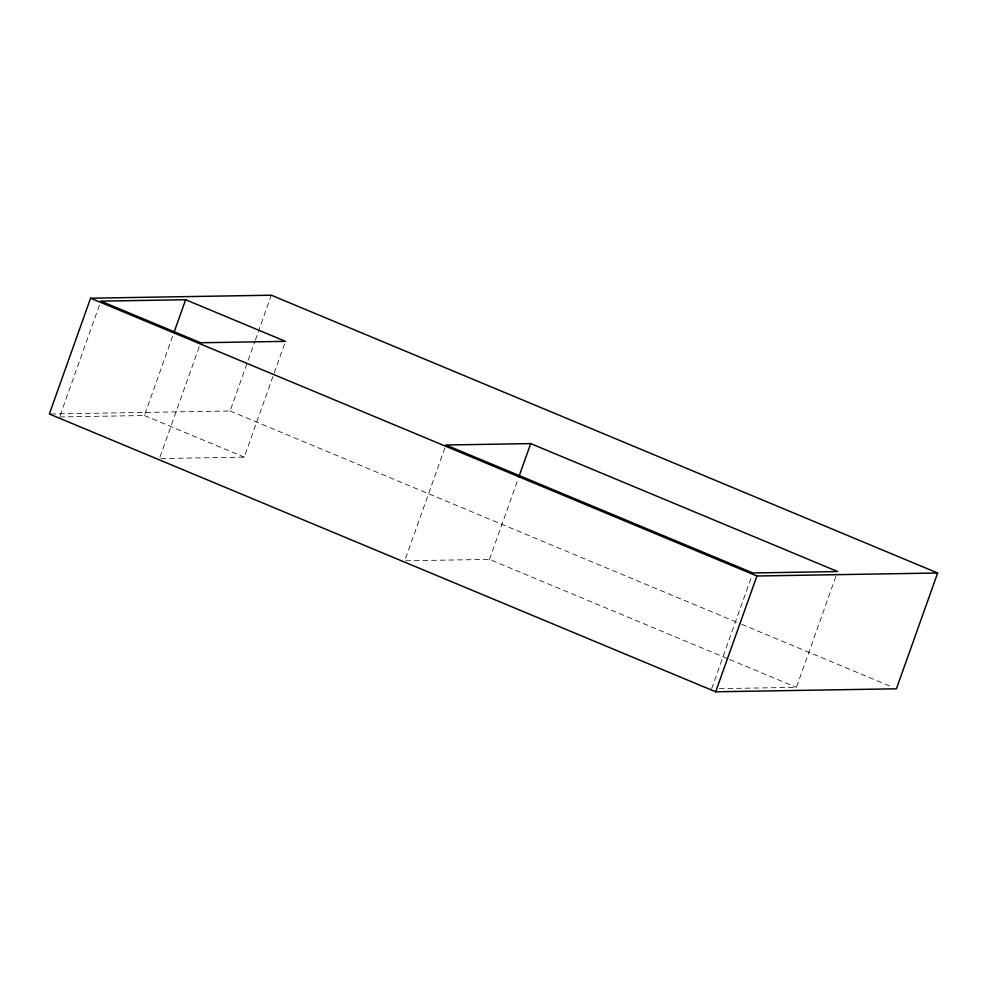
<?xml version="1.0" encoding="UTF-8"?>
<svg xmlns="http://www.w3.org/2000/svg" width="987" height="987" viewBox="0 0 987 987"><rect width="100%" height="100%" fill="white"/><g stroke="black" fill="none" stroke-linecap="round" stroke-linejoin="round"><path stroke-width="0.74" stroke-dasharray="4.93 3.7" d="M60.133 415.478L100.847 301.134M59.615 416.933L144.41 415.527L172.75 335.913M159.956 457.104L199.645 345.647M50.88 413.972L230.094 410.999L254.831 341.527M255.349 340.083L271.326 295.212M160.992 458.523L244.233 457.141L285.465 341.354M444.89 447.901L404.695 560.789L489.478 559.382L728.209 658.909M489.478 559.382L518.348 478.337M711.627 688.753L751.823 575.853M719.338 688.63L796.41 687.347L837.124 573.003M230.094 410.999L740.139 623.648M741.558 624.24L892.162 687.026M144.41 415.527L244.233 457.141M729.627 659.501L796.41 687.347"/><path stroke-width="1.48" d="M90.582 298.197L49.35 413.997L715.674 691.788L896.418 688.803L937.65 573.003L271.326 295.212L90.582 298.197L756.906 576.001L937.65 573.003M174.304 331.57L185.642 299.727L285.465 341.354L200.682 342.76L100.847 301.134L185.642 299.727M518.854 476.881L530.71 443.595L837.642 571.559L752.859 572.966L445.927 445.001L530.71 443.595M715.674 691.788L756.906 576.001"/></g></svg>
